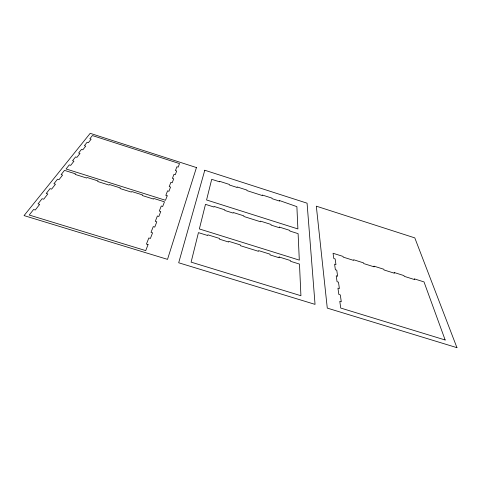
<?xml version="1.0" encoding="UTF-8"?>
<svg xmlns="http://www.w3.org/2000/svg" width="481" height="481" viewBox="0 0 481 481"><rect width="100%" height="100%" fill="white"/><g stroke="black" fill="none" stroke-linecap="round" stroke-linejoin="round"><path stroke-width="0.72" d="M279.088 256.992L279.076 257.732L270.015 254.906L270.039 254.178L258.574 250.607L258.525 251.335L240.247 245.647L240.332 244.925L228.752 241.324L228.637 242.033L219.42 239.165L219.546 238.456L207.882 234.824L207.732 235.528L198.443 232.636L191.107 262.139L300.92 295.725L299.483 264.081L290.488 261.279L290.47 260.54L279.088 256.992M279.383 227.098L279.377 227.723L271.068 225.09L271.086 224.477L260.57 221.146L260.528 221.759L243.771 216.456L243.843 215.855L233.231 212.494L233.135 213.089L224.687 210.419L224.795 209.824L214.117 206.445L213.985 207.034L205.483 204.341L199.362 228.944L299.308 260.113L298.106 233.646L289.845 231.03L289.833 230.405L279.383 227.098M279.653 200.589L279.647 201.112L271.993 198.659L272.012 198.136L262.337 195.033L262.301 195.551L246.891 190.602L246.951 190.091L237.193 186.959L237.115 187.464L229.353 184.975L229.449 184.47L219.631 181.319L219.522 181.818L211.712 179.311L206.571 199.97L297.895 228.938L296.885 206.65L279.653 200.589M204.786 170.244L178.691 262.776L315.043 304.377L307.076 203.192L204.786 170.244M196.458 167.562L167.52 259.367L24.05 215.596L90.2 133.333L196.458 167.562M167.19 195.821L165.488 200.276L66.071 168.969L69.276 164.899L70.695 165.35L73.948 161.189L72.547 160.744L75.565 156.914L76.942 157.353L80.008 153.433L78.65 153L81.493 149.387L82.834 149.813L85.726 146.11L84.409 145.689L87.097 142.274L88.396 142.689L91.125 139.189L89.851 138.781L92.394 135.552L179.521 163.594L178.162 167.147L176.918 166.745L175.433 170.587L176.695 170.989L175.258 174.741L173.978 174.332L172.408 178.385L173.707 178.8L172.186 182.768L170.869 182.347L169.21 186.64L170.545 187.061L168.933 191.264L167.58 190.837L165.819 195.388L167.19 195.821M148.052 244.588L145.731 250.619L29.227 215.037L33.592 209.5L35.263 210.011L39.67 204.377L38.035 203.878L42.106 198.713L43.711 199.212L47.829 193.957L46.248 193.464L50.054 188.642L51.611 189.129L55.459 184.211L53.932 183.736L57.498 179.215L59.001 179.684L62.608 175.078L61.135 174.615L64.478 170.376L75.499 173.839L75.084 174.399L86.664 178.036L87.055 177.477L97.992 180.916L97.625 181.487L109.115 185.101L109.458 184.524L120.316 187.939L119.991 188.522L131.403 192.105L131.698 191.522L142.472 194.913L142.196 195.502L153.523 199.062L153.776 198.467L164.472 201.834L162.686 206.475L161.261 206.024L159.301 211.057L160.75 211.514L158.856 216.456L157.383 215.993L155.297 221.356L156.794 221.825L154.768 227.092L153.247 226.617L151.016 232.347L152.567 232.822L150.403 238.456L148.827 237.969L146.446 244.095L148.052 244.588M445.153 339.983L340.74 308.05L339.79 301.31L341.288 301.767L340.301 294.895L338.834 294.444L337.951 288.137L339.394 288.582L338.468 282.143L337.049 281.704L336.219 275.787L337.62 276.22L336.754 270.178L335.371 269.751L334.596 264.189L335.954 264.61L335.137 258.928L333.796 258.507L333.062 253.271L343.079 256.427L343.193 257.113L353.715 260.425L353.583 259.734L363.528 262.866L363.678 263.558L374.128 266.847L373.959 266.149L383.832 269.258L384.018 269.961L394.396 273.226L394.186 272.517L403.992 275.607L404.214 276.322L414.52 279.563L414.273 278.842L424.008 281.908L445.153 339.983M456.95 347.667L327.278 308.105L316.312 206.169L414.802 237.891L456.95 347.667"/></g></svg>
